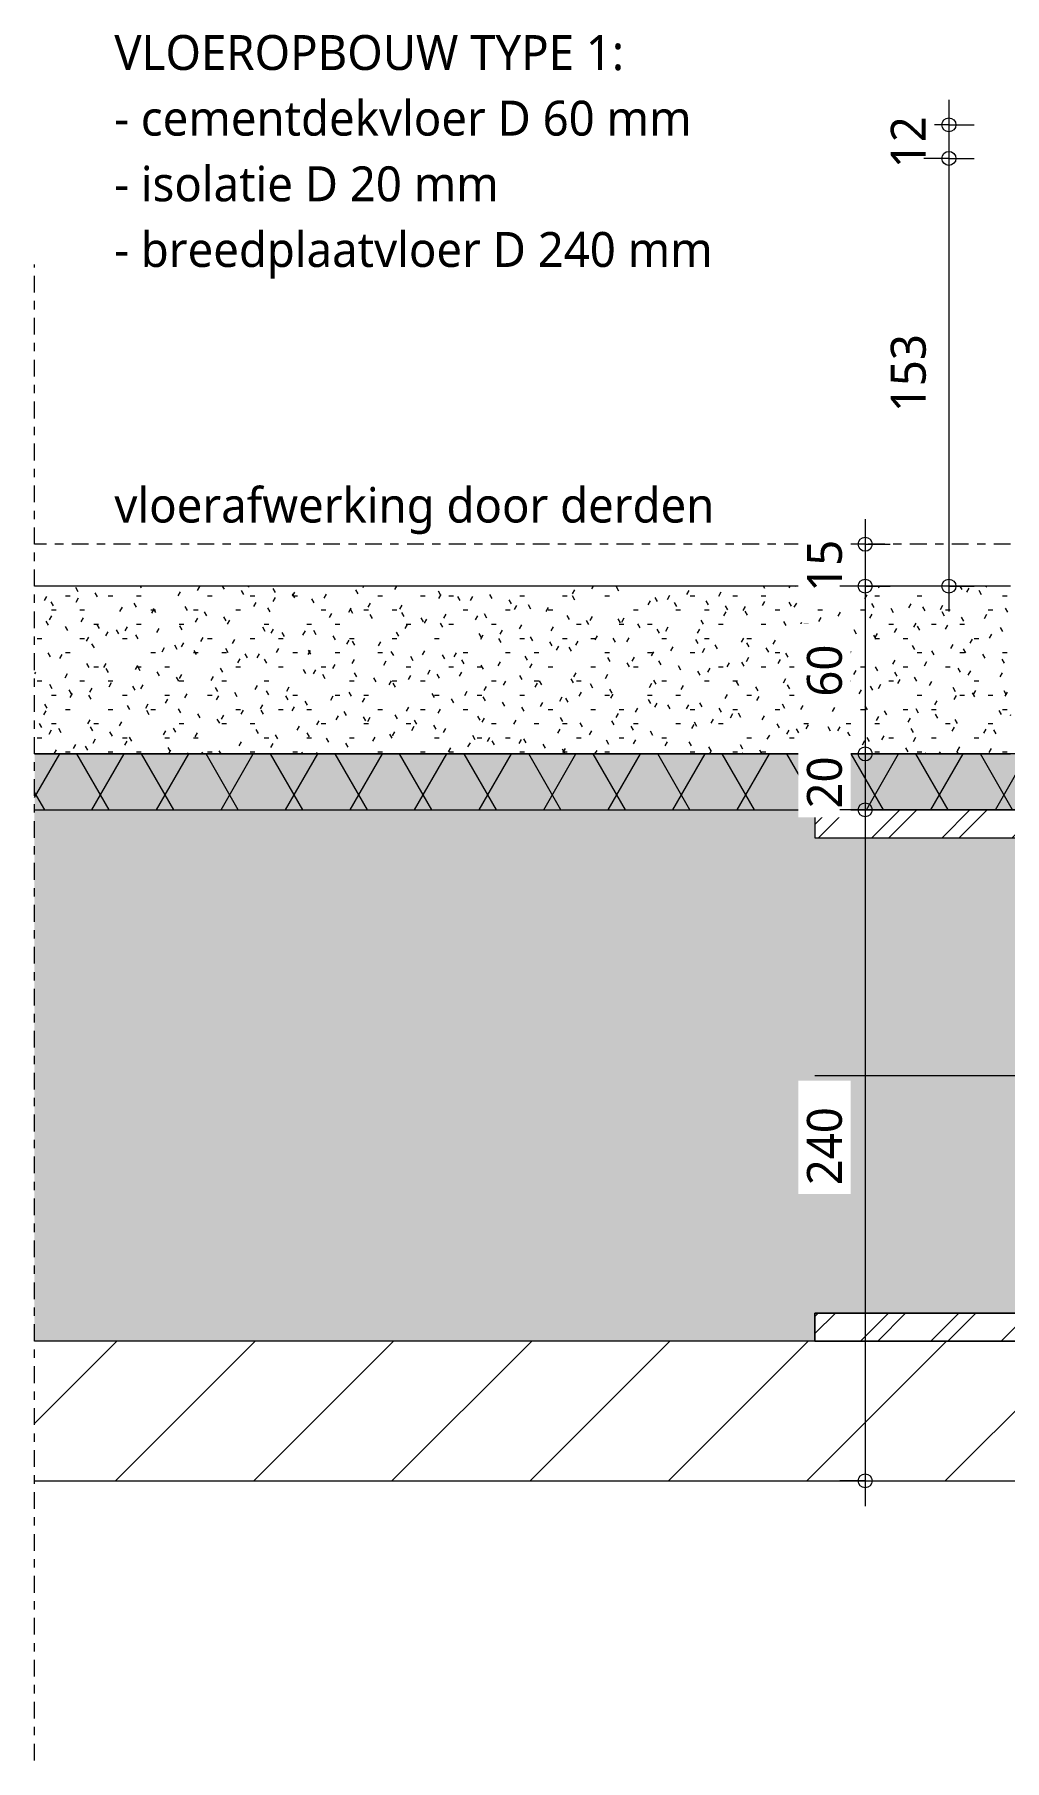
# Model space of a CAD drawing. Header units: millimetres. Extents: x -435 to 27166, y -19117 to 26500.
# Drawn here: x 6847 to 7194, y -15845 to -15227 of the extents above; entities that cross this region are included whole.
import ezdxf

# ---------------------------------------------------------------- set-up
doc = ezdxf.new("R2010")
doc.units = ezdxf.units.MM
doc.linetypes.add('MV_center', pattern=[15, 6, -3, 3, -3])
doc.linetypes.add('MV_hartlijn_staal', pattern=[6.6, 5, -0.8, 0, -0.8])
for name, color, linetype, lineweight in [('A-ANNO-DIMS', 211, 'Continuous', 13), ('A-ANNO-DIMS-5', 211, 'Continuous', 13), ('A-DETL', 90, 'Continuous', 13), ('A-DETL-GENF', 92, 'Continuous', 18), ('G-ANNO-TEXT', 231, 'Continuous', 13)]:
    doc.layers.add(name, color=color, linetype=linetype, lineweight=lineweight)
doc.styles.add('Segoe UI_3', font='segoeui.ttf', dxfattribs={"height": 12.5})
doc.styles.add('Segoe UI_B', font='segoeui.ttf', dxfattribs={"height": 12.5})
doc.dimstyles.new('2_5_mm_5', dxfattribs={"dimscale": 304.8, "dimtxt": 13.092049, "dimasz": 0.016404, "dimexe": 0.029528, "dimexo": 0.0625, "dimgap": 0.014764, "dimtad": 1, "dimdec": 0, "dimzin": 0, "dimdsep": 46, "dimtxsty": 'Segoe UI_3', "dimblk1": 'DOTBLANK', "dimblk2": 'DOTBLANK', "dimsah": 1, "dimcen": 0.09, "dimdle": 0.029528, "dimazin": 0, "dimtfac": 1, "dimtdec": 4, "dimtix": 1, "dimtmove": 0, "dimatfit": 3, "dimfxl": 0.029528, "dimfxlon": 1, "dimtvp": 1, "dimtfill": 1, "dimtolj": 1, "dimtzin": 0, "dimarcsym": 2})

# ---------------------------------------------------------------- blocks, each defined once
blk = doc.blocks.new('42 isolatie - Type 1-3766381-Details Appartement')
at = {"layer": 'A-DETL-GENF'}
blk.add_hatch(color=256, dxfattribs=at).paths.add_polyline_path([(39.06, 0.8), (398.39, 0.8), (398.39, 20.8), (39.06, 20.8)])
at = {"layer": 'A-DETL-GENF', "lineweight": 13}
h = blk.add_hatch(dxfattribs=at)
h.set_pattern_fill('FP_94', color=256, style=0, pattern_type=2)
h.set_pattern_definition([(60, (-2355.522, 120.812), (-17.32051, 10), []), (120, (-2355.522, 120.812), (-17.32051, -10), [])])
h.paths.add_polyline_path([(39.06, 0.8), (398.39, 0.8), (398.39, 20.8), (39.06, 20.8)])
at = {"layer": 'A-DETL-GENF'}
for p, q in [((388.39, 20.8), (39.06, 20.8)), ((398.39, 20.8), (388.39, 20.8)), ((398.39, 10.8), (398.39, 20.8)), ((398.39, 10.8), (398.39, 20.8)), ((398.39, 0.8), (398.39, 10.8)), ((398.39, 0.8), (398.39, 10.8)), ((39.06, 0.8), (318.39, 0.8)), ((39.06, 0.8), (318.39, 0.8)), ((318.39, 0.8), (398.39, 0.8))]:
    blk.add_line(p, q, dxfattribs=at)
blk = doc.blocks.new('28 Staalprofielen- IPE_HEA_HEB 2d - HEA200-3530710-Details Appartement')
at = {"layer": 'A-DETL-GENF', "lineweight": 13}
h = blk.add_hatch(dxfattribs=at)
h.set_pattern_fill('FP_185', color=256, style=0, pattern_type=2)
h.set_pattern_definition([(45, (-7226.213, 15599.521), (-12.572359, 12.572359), []), (45, (-7226.213, 15618.571), (-12.572359, 12.572359), [])])
h.paths.add_polyline_path([(-27.46, -95), (100, -95), (100, -85), (21.25, -85), (16.59, -84.39), (12.25, -82.59), (8.52, -79.73), (5.66, -76), (3.86, -71.66), (3.25, -67), (3.25, 67), (3.86, 71.66), (5.66, 76), (8.52, 79.73), (12.25, 82.59), (16.59, 84.39), (21.25, 85), (100, 85), (100, 95), (-100, 95), (-100, 85), (-21.25, 85), (-16.59, 84.39), (-12.25, 82.59), (-8.52, 79.73), (-5.66, 76), (-3.86, 71.66), (-3.25, 67), (-3.25, -67), (-3.86, -71.66), (-5.66, -76), (-8.52, -79.73), (-12.25, -82.59), (-16.59, -84.39), (-21.25, -85), (-100, -85), (-100, -95)])
at = {"layer": 'A-DETL-GENF', "linetype": 'MV_hartlijn_staal', "lineweight": 13}
blk.add_line((0, 100), (0, -95), dxfattribs=at)
at = {"layer": 'A-DETL-GENF'}
for p, q in [((100, 95), (-100, 95)), ((-100, 95), (-100, 85)), ((100, 95), (-100, 95)), ((-100, 95), (-100, 85)), ((100, 85), (100, 95)), ((100, 95), (100, 85)), ((-100, 85), (-21.25, 85)), ((-100, 85), (-21.25, 85)), ((21.25, 85), (100, 85)), ((100, 85), (21.25, 85)), ((-3.25, 67), (-3.25, -67)), ((-3.25, 67), (-3.25, -67)), ((3.25, -67), (3.25, 67)), ((3.25, 67), (3.25, -67)), ((-100, 0), (100, 0)), ((-21.25, -85), (-100, -85)), ((-100, -85), (-100, -95)), ((-100, -95), (-100, -85)), ((-100, -85), (-21.25, -85)), ((100, -85), (21.25, -85)), ((100, -85), (21.25, -85)), ((100, -95), (100, -85)), ((100, -95), (100, -85)), ((-100, -95), (100, -95)), ((100, -95), (-100, -95))]:
    blk.add_line(p, q, dxfattribs=at)
for centre, start, end in [((-21.25, 67), 0, 90), ((-21.25, 67), 360, 90), ((21.25, 67), 90, 180), ((21.25, 67), 90, 180), ((-21.25, -67), 270, 0), ((-21.25, -67), 270, 0), ((21.25, -67), 180, 270), ((21.25, -67), 180, 270)]:
    blk.add_arc(centre, 18, start, end, dxfattribs=at)
blk = doc.blocks.new('NLRS_00_DI_maskeer - Type 1-4234966-Details Appartement')
at = {"layer": 'A-DETL-GENF', "linetype": 'MV_center'}
blk.add_line((435, 0), (-100, 0), dxfattribs=at)
blk = doc.blocks.new('DIMBLOCK597-Details Appartement')
at = {"layer": 'A-ANNO-DIMS-5'}
for p, q in [((7144.15, -15400.52), (7144.15, -15424.52)), ((7144.15, -15409.52), (7135.15, -15409.52)), ((7144.15, -15409.52), (7153.15, -15409.52)), ((7144.15, -15424.52), (7135.15, -15424.52)), ((7144.15, -15424.52), (7153.15, -15424.52))]:
    blk.add_line(p, q, dxfattribs=at)
for centre in [(7144.15, -15409.52), (7144.15, -15424.52)]:
    blk.add_circle(centre, 2.5, dxfattribs=at)
at = {"layer": 'A-ANNO-DIMS-5', "color": 0, "insert": (7123.34, -15426.54), "char_height": 12.5, "width": 22.8516, "attachment_point": 1, "rotation": 90, "line_spacing_factor": 1.142579, "style": 'Segoe UI_3', "bg_fill": 3, "box_fill_scale": 1.25, "bg_fill_color": 9, "bg_fill_true_color": 13158600, "bg_fill_transparency": 0}
blk.add_mtext('15', dxfattribs=at)
blk = doc.blocks.new('_DotBlank')
at = {"color": 0, "linetype": 'ByBlock', "lineweight": -2}
blk.add_line((-0.5, 0), (-1, 0), dxfattribs=at)
blk.add_circle((0, 0), 0.5, dxfattribs=at)
blk = doc.blocks.new('DIMBLOCK598-Details Appartement')
at = {"layer": 'A-ANNO-DIMS-5'}
for p, q in [((7144.15, -15424.52), (7135.15, -15424.52)), ((7144.15, -15424.52), (7144.15, -15484.52)), ((7144.15, -15424.52), (7153.15, -15424.52)), ((7144.15, -15484.52), (7135.15, -15484.52)), ((7144.15, -15484.52), (7153.15, -15484.52))]:
    blk.add_line(p, q, dxfattribs=at)
for centre in [(7144.15, -15424.52), (7144.15, -15484.52)]:
    blk.add_circle(centre, 2.5, dxfattribs=at)
at = {"layer": 'A-ANNO-DIMS-5', "color": 0, "insert": (7123.34, -15464.04), "char_height": 12.5, "width": 22.8516, "attachment_point": 1, "rotation": 90, "line_spacing_factor": 1.142579, "style": 'Segoe UI_3', "bg_fill": 3, "box_fill_scale": 1.25, "bg_fill_color": 9, "bg_fill_true_color": 13158600, "bg_fill_transparency": 0}
blk.add_mtext('60', dxfattribs=at)
blk = doc.blocks.new('DIMBLOCK599-Details Appartement')
at = {"layer": 'A-ANNO-DIMS-5'}
for p, q in [((7144.15, -15484.52), (7135.15, -15484.52)), ((7144.15, -15484.52), (7144.15, -15504.52)), ((7144.15, -15484.52), (7153.15, -15484.52)), ((7144.15, -15504.52), (7135.15, -15504.52)), ((7144.15, -15504.52), (7153.15, -15504.52))]:
    blk.add_line(p, q, dxfattribs=at)
for centre in [(7144.15, -15484.52), (7144.15, -15504.52)]:
    blk.add_circle(centre, 2.5, dxfattribs=at)
at = {"layer": 'A-ANNO-DIMS-5', "color": 0, "insert": (7123.34, -15504.04), "char_height": 12.5, "width": 22.8516, "attachment_point": 1, "rotation": 90, "line_spacing_factor": 1.142579, "style": 'Segoe UI_3', "bg_fill": 3, "box_fill_scale": 1.25, "bg_fill_color": 9, "bg_fill_true_color": 13158600, "bg_fill_transparency": 0}
blk.add_mtext('20', dxfattribs=at)
blk = doc.blocks.new('DIMBLOCK600-Details Appartement')
at = {"layer": 'A-ANNO-DIMS-5'}
for p, q in [((7144.15, -15504.52), (7135.15, -15504.52)), ((7144.15, -15504.52), (7144.15, -15753.52)), ((7144.15, -15504.52), (7153.15, -15504.52)), ((7144.15, -15744.52), (7135.15, -15744.52)), ((7144.15, -15744.52), (7153.15, -15744.52))]:
    blk.add_line(p, q, dxfattribs=at)
for centre in [(7144.15, -15504.52), (7144.15, -15744.52)]:
    blk.add_circle(centre, 2.5, dxfattribs=at)
at = {"layer": 'A-ANNO-DIMS-5', "color": 0, "insert": (7123.34, -15638.8), "char_height": 12.5, "width": 34.2774, "attachment_point": 1, "rotation": 90, "line_spacing_factor": 1.142579, "style": 'Segoe UI_3', "bg_fill": 3, "box_fill_scale": 1.25, "bg_fill_color": 9, "bg_fill_true_color": 13158600, "bg_fill_transparency": 0}
blk.add_mtext('240', dxfattribs=at)
blk = doc.blocks.new('DIMBLOCK610-Details Appartement')
at = {"layer": 'A-ANNO-DIMS-5'}
for p, q in [((7174.15, -15250.52), (7174.15, -15271.52)), ((7174.15, -15259.52), (7165.15, -15259.52)), ((7174.15, -15259.52), (7183.15, -15259.52)), ((7174.15, -15271.52), (7165.15, -15271.52)), ((7174.15, -15271.52), (7183.15, -15271.52))]:
    blk.add_line(p, q, dxfattribs=at)
for centre in [(7174.15, -15259.52), (7174.15, -15271.52)]:
    blk.add_circle(centre, 2.5, dxfattribs=at)
at = {"layer": 'A-ANNO-DIMS-5', "color": 0, "insert": (7153.34, -15275.04), "char_height": 12.5, "width": 22.8516, "attachment_point": 1, "rotation": 90, "line_spacing_factor": 1.142579, "style": 'Segoe UI_3', "bg_fill": 3, "box_fill_scale": 1.25, "bg_fill_color": 9, "bg_fill_true_color": 13158600, "bg_fill_transparency": 0}
blk.add_mtext('12', dxfattribs=at)
blk = doc.blocks.new('DIMBLOCK611-Details Appartement')
at = {"layer": 'A-ANNO-DIMS-5'}
for p, q in [((7174.15, -15271.52), (7165.15, -15271.52)), ((7174.15, -15271.52), (7174.15, -15433.52)), ((7174.15, -15271.52), (7183.15, -15271.52)), ((7174.15, -15424.52), (7165.15, -15424.52)), ((7174.15, -15424.52), (7183.15, -15424.52))]:
    blk.add_line(p, q, dxfattribs=at)
for centre in [(7174.15, -15271.52), (7174.15, -15424.52)]:
    blk.add_circle(centre, 2.5, dxfattribs=at)
at = {"layer": 'A-ANNO-DIMS-5', "color": 0, "insert": (7153.34, -15362.3), "char_height": 12.5, "width": 34.2774, "attachment_point": 1, "rotation": 90, "line_spacing_factor": 1.142579, "style": 'Segoe UI_3', "bg_fill": 3, "box_fill_scale": 1.25, "bg_fill_color": 9, "bg_fill_true_color": 13158600, "bg_fill_transparency": 0}
blk.add_mtext('153', dxfattribs=at)

msp = doc.modelspace()

# ---------------------------------------------------------------- hatches: boundary and pattern name
at = {"layer": 'A-DETL-GENF', "lineweight": 13}
h = msp.add_hatch(dxfattribs=at)
h.set_pattern_fill('FP_17', color=254, style=0, pattern_type=2)
h.set_pattern_definition([(0, (0, 0), (20.32, 5.08), [1.676, -13.564, 1.676, -13.564, -81.28]), (0, (0, 0), (20.32, 5.08), [-30.48, 1.676, -28.804, 1.676, -13.564, -35.56]), (0, (0, 0), (20.32, 5.08), [-76.2, 1.676, -8.484, 1.676, -23.724]), (120, (7.62, 2.54), (-14.559409, 15.0576362), [1.676, -13.564, 1.676, -13.564, -81.28]), (120, (7.62, 2.54), (-14.559409, 15.0576362), [-30.48, 1.676, -28.804, 1.676, -13.564, -35.56]), (120, (7.62, 2.54), (-14.559409, 15.0576362), [-76.2, 1.676, -8.484, 1.676, -23.724]), (240, (10.16, 12.7), (-5.760591, -20.1376362), [1.676, -13.564, 1.676, -13.564, -81.28]), (240, (10.16, 12.7), (-5.760591, -20.1376362), [-30.48, 1.676, -28.804, 1.676, -13.564, -35.56]), (240, (10.16, 12.7), (-5.760591, -20.1376362), [-76.2, 1.676, -8.484, 1.676, -23.724])])
h.paths.add_polyline_path([(7196.21, -15484.52), (7196.21, -15424.52), (6846.88, -15424.52), (6846.88, -15484.52)])
at = {"layer": 'A-DETL-GENF'}
h = msp.add_hatch(color=9, dxfattribs=at)
h.paths.add_polyline_path([(7346.21, -15744.52), (7346.21, -15694.52), (7545.33, -15694.52), (7545.33, -15544.52), (7326.21, -15544.52), (7326.21, -15514.52), (7247.46, -15514.52), (7242.8, -15515.13), (7238.46, -15516.93), (7234.74, -15519.79), (7231.87, -15523.52), (7230.08, -15527.86), (7229.46, -15532.52), (7229.46, -15666.52), (7230.08, -15671.18), (7231.87, -15675.52), (7234.74, -15679.25), (7238.46, -15682.11), (7242.8, -15683.91), (7247.46, -15684.52), (7326.21, -15684.52), (7326.21, -15744.52)])
h.paths.add_polyline_path([(6937.63, -15694.52), (7126.21, -15694.52), (7126.21, -15684.52), (7204.96, -15684.52), (7209.62, -15683.91), (7213.96, -15682.11), (7217.69, -15679.25), (7220.55, -15675.52), (7222.35, -15671.18), (7222.96, -15666.52), (7222.96, -15532.52), (7222.35, -15527.86), (7220.55, -15523.52), (7217.69, -15519.79), (7213.96, -15516.93), (7209.62, -15515.13), (7204.96, -15514.52), (7126.21, -15514.52), (7126.21, -15504.52), (6846.88, -15504.52), (6846.88, -15694.52)])
at = {"layer": 'A-DETL-GENF', "lineweight": 13}
h = msp.add_hatch(dxfattribs=at)
h.set_pattern_fill('FP_78', color=250, style=0, pattern_type=2)
h.set_pattern_definition([(45, (0, 0), (-24.74874, 24.74874), [])])
h.paths.add_polyline_path([(6846.88, -15744.52), (7326.21, -15744.52), (7326.21, -15694.52), (6846.88, -15694.52)])

# ---------------------------------------------------------------- linework, layer by layer
at = {"layer": 'A-DETL', "linetype": 'MV_center', "lineweight": 18}
msp.add_line((7196.21, -15409.52), (6846.88, -15409.52), dxfattribs=at)
at = {"layer": 'A-DETL', "lineweight": 18}
for p, q in [((7196.21, -15424.52), (6846.88, -15424.52)), ((6846.88, -15484.52), (7196.21, -15484.52)), ((7126.21, -15694.52), (6846.88, -15694.52)), ((6846.88, -15744.52), (7326.21, -15744.52))]:
    msp.add_line(p, q, dxfattribs=at)

# ---------------------------------------------------------------- block references
at = {"layer": 'A-DETL-GENF', "linetype": 'MV_center', "rotation": 270}
msp.add_blockref('NLRS_00_DI_maskeer - Type 1-4234966-Details Appartement', (6846.88, -15409.52), dxfattribs=at)
at = {"layer": 'A-DETL-GENF'}
for name, p in [('42 isolatie - Type 1-3766381-Details Appartement', (6807.83, -15505.32)), ('28 Staalprofielen- IPE_HEA_HEB 2d - HEA200-3530710-Details Appartement', (7226.21, -15599.52))]:
    msp.add_blockref(name, p, dxfattribs=at)

# ---------------------------------------------------------------- texts
at = {"layer": 'G-ANNO-TEXT', "color": 7, "char_height": 12.5, "attachment_point": 1}
for s, insert, width, style in [('VLOEROPBOUW TYPE 1:', (6875.46, -15227.41), 240.9071, 'Segoe UI_B'), ('- cementdekvloer D 60 mm', (6875.46, -15250.89), 257.3417, 'Segoe UI_3'), ('- isolatie D 20 mm', (6875.46, -15274.37), 173.5653, 'Segoe UI_3'), ('- breedplaatvloer D 240 mm', (6875.46, -15297.85), 266.1603, 'Segoe UI_3'), ('vloerafwerking door derden', (6875.46, -15389.27), 260.5484, 'Segoe UI_3')]:
    msp.add_mtext(s, dxfattribs=dict(at, insert=insert, width=width, style=style))

# ---------------------------------------------------------------- dimensions: what is measured, and where the dimension line sits
at = {"layer": 'A-ANNO-DIMS'}
dim = msp.add_linear_dim(base=(7174.15, -15271.52), p1=(7183.15, -15259.52), p2=(7183.15, -15271.52), angle=90, dimstyle='2_5_mm_5', override={"dimpost": '<>', "dimfxl": 12.000098}, dxfattribs=at)
dim.commit()
dim.dimension.update_dxf_attribs({"geometry": 'DIMBLOCK610-Details Appartement', "text_midpoint": (7163.26, -15265.52)})

# ---------------------------------------------------------------- next in the draw order: dimensions: what is measured, and where the dimension line sits
dim = msp.add_linear_dim(base=(7144.15, -15424.52), p1=(7153.15, -15409.52), p2=(7153.15, -15424.52), angle=90, dimstyle='2_5_mm_5', override={"dimpost": '<>', "dimfxl": 15}, dxfattribs=at)
dim.commit()
dim.dimension.update_dxf_attribs({"geometry": 'DIMBLOCK597-Details Appartement', "text_midpoint": (7133.15, -15417.02)})

# ---------------------------------------------------------------- next in the draw order: dimensions: what is measured, and where the dimension line sits
dim = msp.add_linear_dim(base=(7144.15, -15484.52), p1=(7153.15, -15424.52), p2=(7153.15, -15484.52), angle=90, dimstyle='2_5_mm_5', override={"dimpost": '<>', "dimfxl": 60}, dxfattribs=at)
dim.commit()
dim.dimension.update_dxf_attribs({"geometry": 'DIMBLOCK598-Details Appartement', "text_midpoint": (7133.18, -15454.52)})

# ---------------------------------------------------------------- next in the draw order: dimensions: what is measured, and where the dimension line sits
for base, p1, p2, override, picture, middle in [((7174.15, -15424.52), (7183.15, -15271.52), (7183.15, -15424.52), {"dimpost": '<>', "dimfxl": 153}, 'DIMBLOCK611-Details Appartement', (7163.15, -15348.02)), ((7144.15, -15504.52), (7153.15, -15484.52), (7153.15, -15504.52), {"dimpost": '<>', "dimfxl": 20}, 'DIMBLOCK599-Details Appartement', (7133.18, -15494.52))]:
    dim = msp.add_linear_dim(base=base, p1=p1, p2=p2, angle=90, dimstyle='2_5_mm_5', override=override, dxfattribs=at)
    dim.commit()
    dim.dimension.update_dxf_attribs({"geometry": picture, "text_midpoint": middle})

# ---------------------------------------------------------------- next in the draw order: dimensions: what is measured, and where the dimension line sits
dim = msp.add_linear_dim(base=(7144.15, -15744.52), p1=(7153.15, -15504.52), p2=(7153.15, -15744.52), angle=90, dimstyle='2_5_mm_5', override={"dimpost": '<>', "dimfxl": 240}, dxfattribs=at)
dim.commit()
dim.dimension.update_dxf_attribs({"geometry": 'DIMBLOCK600-Details Appartement', "text_midpoint": (7133.18, -15624.52)})

doc.saveas('drawing.dxf')
